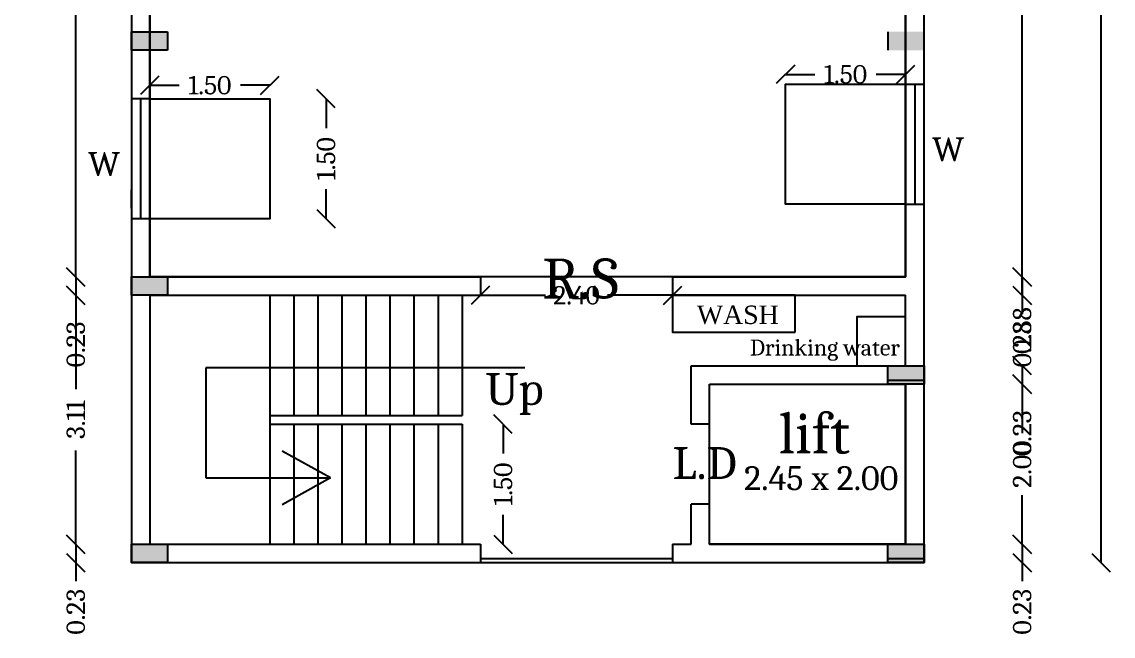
# Model space of a CAD drawing. Header units: metres. Extents: x 54 to 230, y 9 to 104.
# Drawn here: x 103.3 to 116.93, y 29.2 to 36.88 of the extents above; entities that cross this region are included whole.
import ezdxf

# ---------------------------------------------------------------- set-up
doc = ezdxf.new("R2010")
doc.units = ezdxf.units.M
doc.header["$MEASUREMENT"] = 0
for name, color, linetype in [('BLK_1_FLR_1_ROOM_2_LIGHT_VENTILATION_1', 2, 'Continuous'), ('BLK_1_FLR_1_ROOM_2_LIGHT_VENTILATION_11', 2, 'Continuous'), ('BLK_1_FLR_2_ EXIT_WIDTH_ STAIR', 7, 'Continuous'), ('BLK_1_FLR_2_BLT_UP_AREA', 18, 'Continuous'), ('BLK_1_FLR_2_DRINKING_WATER', 7, 'Continuous'), ('BLK_1_FLR_2_EXIT_WIDTH_DOOR', 2, 'Continuous'), ('BLK_1_FLR_2_LIFT_k', 7, 'Continuous'), ('BLK_1_FLR_2_REGULAR_ROOM', 7, 'Continuous'), ('BLK_1_FLR_2_WASH', 55, 'Continuous')]:
    doc.layers.add(name, color=color, linetype=linetype)
doc.styles.add('ANAND', font='times.ttf')
doc.styles.get("Standard").update_dxf_attribs({"font": 'Cambria.ttf'})
doc.dimstyles.get("Standard").update_dxf_attribs({"dimtxt": 0.23, "dimasz": 0.23, "dimexe": 0.18, "dimexo": 0.0625, "dimgap": 0.09, "dimtad": 0, "dimzin": 0, "dimdsep": 46, "dimtxsty": 'Standard', "dimblk": 'OBLIQUE', "dimcen": 0.09, "dimse1": 1, "dimse2": 1, "dimadec": 0, "dimazin": 0, "dimtfac": 1, "dimtofl": 0, "dimtmove": 0, "dimatfit": 3, "dimldrblk": 'OBLIQUE', "dimfxl": 0, "dimtolj": 1, "dimtzin": 0, "dimarcsym": 0})

# ---------------------------------------------------------------- blocks, each defined once
blk = doc.blocks.new('_Oblique')
at = {"color": 0, "linetype": 'ByBlock', "lineweight": -2}
blk.add_line((-0.5, -0.5), (0.5, 0.5), dxfattribs=at)
blk = doc.blocks.new('*D199')
at = {"color": 0, "lineweight": -2, "ltscale": 0.25}
for p, q in [((103.977, 60.434), (103.977, 47.55)), ((103.977, 33.694), (103.977, 46.578))]:
    blk.add_line(p, q, dxfattribs=at)
at = {"color": 0, "lineweight": -2, "ltscale": 0.25, "xscale": 0.23, "yscale": 0.23, "zscale": 0.23}
for p, rotation in [((103.977, 60.434), 90), ((103.977, 33.694), 270)]:
    blk.add_blockref('_Oblique', p, dxfattribs=dict(at, rotation=rotation))
at = {"color": 0, "lineweight": 25, "ltscale": 0.25, "insert": (103.977, 47.064), "char_height": 0.23, "attachment_point": 5, "rotation": 90}
blk.add_mtext('\\A1;26.74', dxfattribs=at)
blk = doc.blocks.new('*D200')
at = {"color": 0, "lineweight": -2, "ltscale": 0.25}
for p, q in [((103.977, 33.694), (103.977, 33.464)), ((103.977, 33.464), (103.977, 33.234))]:
    blk.add_line(p, q, dxfattribs=at)
at = {"color": 0, "lineweight": -2, "ltscale": 0.25, "xscale": 0.23, "yscale": 0.23, "zscale": 0.23}
for p, rotation in [((103.977, 33.694), 90), ((103.977, 33.464), 270)]:
    blk.add_blockref('_Oblique', p, dxfattribs=dict(at, rotation=rotation))
at = {"color": 0, "lineweight": 25, "ltscale": 0.25, "insert": (103.977, 32.85), "char_height": 0.23, "attachment_point": 5, "rotation": 90}
blk.add_mtext('\\A1;0.23', dxfattribs=at)
blk = doc.blocks.new('*D201')
at = {"color": 0, "lineweight": -2, "ltscale": 0.25}
for p, q in [((103.977, 33.464), (103.977, 32.292)), ((103.977, 30.354), (103.977, 31.526))]:
    blk.add_line(p, q, dxfattribs=at)
at = {"color": 0, "lineweight": -2, "ltscale": 0.25, "xscale": 0.23, "yscale": 0.23, "zscale": 0.23}
for p, rotation in [((103.977, 33.464), 90), ((103.977, 30.354), 270)]:
    blk.add_blockref('_Oblique', p, dxfattribs=dict(at, rotation=rotation))
at = {"color": 0, "lineweight": 25, "ltscale": 0.25, "insert": (103.977, 31.909), "char_height": 0.23, "attachment_point": 5, "rotation": 90}
blk.add_mtext('\\A1;3.11', dxfattribs=at)
blk = doc.blocks.new('*D202')
at = {"color": 0, "lineweight": -2, "ltscale": 0.25}
for p, q in [((103.977, 30.354), (103.977, 30.124)), ((103.977, 30.124), (103.977, 29.894))]:
    blk.add_line(p, q, dxfattribs=at)
at = {"color": 0, "lineweight": -2, "ltscale": 0.25, "xscale": 0.23, "yscale": 0.23, "zscale": 0.23}
for p, rotation in [((103.977, 30.354), 90), ((103.977, 30.124), 270)]:
    blk.add_blockref('_Oblique', p, dxfattribs=dict(at, rotation=rotation))
at = {"color": 0, "lineweight": 25, "ltscale": 0.25, "insert": (103.977, 29.51), "char_height": 0.23, "attachment_point": 5, "rotation": 90}
blk.add_mtext('\\A1;0.23', dxfattribs=at)
blk = doc.blocks.new('*D19')
at = {"color": 0, "lineweight": -2, "ltscale": 0.25}
for p, q in [((103.034, 67.024), (103.034, 49.054)), ((103.034, 30.124), (103.034, 48.094))]:
    blk.add_line(p, q, dxfattribs=at)
at = {"color": 0, "lineweight": -2, "ltscale": 0.25, "xscale": 0.23, "yscale": 0.23, "zscale": 0.23}
for p, rotation in [((103.034, 67.024), 90), ((103.034, 30.124), 270)]:
    blk.add_blockref('_Oblique', p, dxfattribs=dict(at, rotation=rotation))
at = {"color": 0, "lineweight": 25, "ltscale": 0.25, "insert": (103.034, 48.574), "char_height": 0.23, "attachment_point": 5, "rotation": 90}
blk.add_mtext('\\A1;36.90', dxfattribs=at)
blk = doc.blocks.new('*D210')
at = {"color": 0, "lineweight": -2, "ltscale": 0.25}
for p, q in [((115.797, 60.434), (115.797, 47.55)), ((115.797, 33.694), (115.797, 46.578))]:
    blk.add_line(p, q, dxfattribs=at)
at = {"color": 0, "lineweight": -2, "ltscale": 0.25, "xscale": 0.23, "yscale": 0.23, "zscale": 0.23}
for p, rotation in [((115.797, 60.434), 90), ((115.797, 33.694), 270)]:
    blk.add_blockref('_Oblique', p, dxfattribs=dict(at, rotation=rotation))
at = {"color": 0, "lineweight": 25, "ltscale": 0.25, "insert": (115.797, 47.064), "char_height": 0.23, "attachment_point": 5, "rotation": 90}
blk.add_mtext('\\A1;26.74', dxfattribs=at)
blk = doc.blocks.new('*D211')
at = {"color": 0, "lineweight": -2, "ltscale": 0.25}
for p, q in [((115.797, 33.694), (115.797, 33.464)), ((115.797, 33.464), (115.797, 33.234))]:
    blk.add_line(p, q, dxfattribs=at)
at = {"color": 0, "lineweight": -2, "ltscale": 0.25, "xscale": 0.23, "yscale": 0.23, "zscale": 0.23}
for p, rotation in [((115.797, 33.694), 90), ((115.797, 33.464), 270)]:
    blk.add_blockref('_Oblique', p, dxfattribs=dict(at, rotation=rotation))
at = {"color": 0, "lineweight": 25, "ltscale": 0.25, "insert": (115.797, 32.85), "char_height": 0.23, "attachment_point": 5, "rotation": 90}
blk.add_mtext('\\A1;0.23', dxfattribs=at)
blk = doc.blocks.new('*D212')
at = {"color": 0, "lineweight": -2, "ltscale": 0.25}
for p, q in [((115.797, 33.464), (115.797, 33.694)), ((115.797, 32.584), (115.797, 32.354))]:
    blk.add_line(p, q, dxfattribs=at)
at = {"color": 0, "lineweight": -2, "ltscale": 0.25, "xscale": 0.23, "yscale": 0.23, "zscale": 0.23}
for p, rotation in [((115.797, 33.464), 270), ((115.797, 32.584), 90)]:
    blk.add_blockref('_Oblique', p, dxfattribs=dict(at, rotation=rotation))
at = {"color": 0, "lineweight": 25, "ltscale": 0.25, "insert": (115.797, 33.024), "char_height": 0.23, "attachment_point": 5, "rotation": 90}
blk.add_mtext('\\A1;0.88', dxfattribs=at)
blk = doc.blocks.new('*D213')
at = {"color": 0, "lineweight": -2, "ltscale": 0.25}
for p, q in [((115.797, 32.584), (115.797, 32.354)), ((115.797, 32.354), (115.797, 32.124))]:
    blk.add_line(p, q, dxfattribs=at)
at = {"color": 0, "lineweight": -2, "ltscale": 0.25, "xscale": 0.23, "yscale": 0.23, "zscale": 0.23}
for p, rotation in [((115.797, 32.584), 90), ((115.797, 32.354), 270)]:
    blk.add_blockref('_Oblique', p, dxfattribs=dict(at, rotation=rotation))
at = {"color": 0, "lineweight": 25, "ltscale": 0.25, "insert": (115.797, 31.74), "char_height": 0.23, "attachment_point": 5, "rotation": 90}
blk.add_mtext('\\A1;0.23', dxfattribs=at)
blk = doc.blocks.new('*D214')
at = {"color": 0, "lineweight": -2, "ltscale": 0.25}
for p, q in [((115.797, 32.354), (115.797, 31.741)), ((115.797, 30.354), (115.797, 30.967))]:
    blk.add_line(p, q, dxfattribs=at)
at = {"color": 0, "lineweight": -2, "ltscale": 0.25, "xscale": 0.23, "yscale": 0.23, "zscale": 0.23}
for p, rotation in [((115.797, 32.354), 90), ((115.797, 30.354), 270)]:
    blk.add_blockref('_Oblique', p, dxfattribs=dict(at, rotation=rotation))
at = {"color": 0, "lineweight": 25, "ltscale": 0.25, "insert": (115.797, 31.354), "char_height": 0.23, "attachment_point": 5, "rotation": 90}
blk.add_mtext('\\A1;2.00', dxfattribs=at)
blk = doc.blocks.new('*D215')
at = {"color": 0, "lineweight": -2, "ltscale": 0.25}
for p, q in [((115.797, 30.354), (115.797, 30.124)), ((115.797, 30.124), (115.797, 29.894))]:
    blk.add_line(p, q, dxfattribs=at)
at = {"color": 0, "lineweight": -2, "ltscale": 0.25, "xscale": 0.23, "yscale": 0.23, "zscale": 0.23}
for p, rotation in [((115.797, 30.354), 90), ((115.797, 30.124), 270)]:
    blk.add_blockref('_Oblique', p, dxfattribs=dict(at, rotation=rotation))
at = {"color": 0, "lineweight": 25, "ltscale": 0.25, "insert": (115.797, 29.51), "char_height": 0.23, "attachment_point": 5, "rotation": 90}
blk.add_mtext('\\A1;0.23', dxfattribs=at)
blk = doc.blocks.new('*D20')
at = {"color": 0, "lineweight": -2, "ltscale": 0.25}
for p, q in [((116.783, 67.024), (116.783, 49.054)), ((116.783, 30.124), (116.783, 48.094))]:
    blk.add_line(p, q, dxfattribs=at)
at = {"color": 0, "lineweight": -2, "ltscale": 0.25, "xscale": 0.23, "yscale": 0.23, "zscale": 0.23}
for p, rotation in [((116.783, 67.024), 90), ((116.783, 30.124), 270)]:
    blk.add_blockref('_Oblique', p, dxfattribs=dict(at, rotation=rotation))
at = {"color": 0, "lineweight": 25, "ltscale": 0.25, "insert": (116.783, 48.574), "char_height": 0.23, "attachment_point": 5, "rotation": 90}
blk.add_mtext('\\A1;36.90', dxfattribs=at)
blk = doc.blocks.new('*D216')
at = {"color": 0, "lineweight": -2, "ltscale": 0.25}
for p, q in [((104.671, 28.925), (104.441, 28.925)), ((104.901, 28.925), (104.671, 28.925))]:
    blk.add_line(p, q, dxfattribs=at)
at = {"color": 0, "lineweight": -2, "ltscale": 0.25, "xscale": 0.23, "yscale": 0.23, "zscale": 0.23, "rotation": 180}
blk.add_blockref('_Oblique', (104.671, 28.925), dxfattribs=at)
at = {"color": 0, "lineweight": -2, "ltscale": 0.25, "xscale": 0.23, "yscale": 0.23, "zscale": 0.23}
blk.add_blockref('_Oblique', (104.901, 28.925), dxfattribs=at)
at = {"color": 0, "lineweight": 25, "ltscale": 0.25, "insert": (104.057, 28.925), "char_height": 0.23, "attachment_point": 5}
blk.add_mtext('\\A1;0.23', dxfattribs=at)
blk = doc.blocks.new('*D217')
at = {"color": 0, "lineweight": -2, "ltscale": 0.25}
for p, q in [((104.671, 28.925), (107.78, 28.925)), ((111.661, 28.925), (108.553, 28.925))]:
    blk.add_line(p, q, dxfattribs=at)
at = {"color": 0, "lineweight": -2, "ltscale": 0.25, "xscale": 0.23, "yscale": 0.23, "zscale": 0.23, "rotation": 180}
blk.add_blockref('_Oblique', (104.671, 28.925), dxfattribs=at)
at = {"color": 0, "lineweight": -2, "ltscale": 0.25, "xscale": 0.23, "yscale": 0.23, "zscale": 0.23}
blk.add_blockref('_Oblique', (111.661, 28.925), dxfattribs=at)
at = {"color": 0, "lineweight": 25, "ltscale": 0.25, "insert": (108.166, 28.925), "char_height": 0.23, "attachment_point": 5}
blk.add_mtext('\\A1;6.99', dxfattribs=at)
blk = doc.blocks.new('*D218')
at = {"color": 0, "lineweight": -2, "ltscale": 0.25}
for p, q in [((111.661, 28.925), (111.891, 28.925)), ((111.891, 28.925), (112.121, 28.925))]:
    blk.add_line(p, q, dxfattribs=at)
at = {"color": 0, "lineweight": -2, "ltscale": 0.25, "xscale": 0.23, "yscale": 0.23, "zscale": 0.23, "rotation": 180}
blk.add_blockref('_Oblique', (111.661, 28.925), dxfattribs=at)
at = {"color": 0, "lineweight": -2, "ltscale": 0.25, "xscale": 0.23, "yscale": 0.23, "zscale": 0.23}
blk.add_blockref('_Oblique', (111.891, 28.925), dxfattribs=at)
at = {"color": 0, "lineweight": 25, "ltscale": 0.25, "insert": (112.505, 28.925), "char_height": 0.23, "attachment_point": 5}
blk.add_mtext('\\A1;0.23', dxfattribs=at)
blk = doc.blocks.new('*D219')
at = {"color": 0, "lineweight": -2, "ltscale": 0.25}
for p, q in [((111.891, 28.925), (112.732, 28.925)), ((114.341, 28.925), (113.501, 28.925))]:
    blk.add_line(p, q, dxfattribs=at)
at = {"color": 0, "lineweight": -2, "ltscale": 0.25, "xscale": 0.23, "yscale": 0.23, "zscale": 0.23, "rotation": 180}
blk.add_blockref('_Oblique', (111.891, 28.925), dxfattribs=at)
at = {"color": 0, "lineweight": -2, "ltscale": 0.25, "xscale": 0.23, "yscale": 0.23, "zscale": 0.23}
blk.add_blockref('_Oblique', (114.341, 28.925), dxfattribs=at)
at = {"color": 0, "lineweight": 25, "ltscale": 0.25, "insert": (113.116, 28.925), "char_height": 0.23, "attachment_point": 5}
blk.add_mtext('\\A1;2.45', dxfattribs=at)
blk = doc.blocks.new('*D220')
at = {"color": 0, "lineweight": -2, "ltscale": 0.25}
for p, q in [((114.341, 28.925), (114.571, 28.925)), ((114.571, 28.925), (114.801, 28.925))]:
    blk.add_line(p, q, dxfattribs=at)
at = {"color": 0, "lineweight": -2, "ltscale": 0.25, "xscale": 0.23, "yscale": 0.23, "zscale": 0.23, "rotation": 180}
blk.add_blockref('_Oblique', (114.341, 28.925), dxfattribs=at)
at = {"color": 0, "lineweight": -2, "ltscale": 0.25, "xscale": 0.23, "yscale": 0.23, "zscale": 0.23}
blk.add_blockref('_Oblique', (114.571, 28.925), dxfattribs=at)
at = {"color": 0, "lineweight": 25, "ltscale": 0.25, "insert": (115.185, 28.925), "char_height": 0.23, "attachment_point": 5}
blk.add_mtext('\\A1;0.23', dxfattribs=at)
blk = doc.blocks.new('*D221')
at = {"color": 0, "lineweight": -2, "ltscale": 0.25}
for p, q in [((104.671, 28.122), (109.232, 28.122)), ((114.571, 28.122), (110.011, 28.122))]:
    blk.add_line(p, q, dxfattribs=at)
at = {"color": 0, "lineweight": -2, "ltscale": 0.25, "xscale": 0.23, "yscale": 0.23, "zscale": 0.23, "rotation": 180}
blk.add_blockref('_Oblique', (104.671, 28.122), dxfattribs=at)
at = {"color": 0, "lineweight": -2, "ltscale": 0.25, "xscale": 0.23, "yscale": 0.23, "zscale": 0.23}
blk.add_blockref('_Oblique', (114.571, 28.122), dxfattribs=at)
at = {"color": 0, "lineweight": 25, "ltscale": 0.25, "insert": (109.621, 28.122), "char_height": 0.23, "attachment_point": 5}
blk.add_mtext('\\A1;9.90', dxfattribs=at)
blk = doc.blocks.new('*D115')
at = {"layer": 'BLK_1_FLR_1_ROOM_2_LIGHT_VENTILATION_1', "color": 0, "lineweight": -2, "ltscale": 0.25}
for p, q in [((104.901, 36.089), (105.269, 36.089)), ((106.401, 36.089), (106.034, 36.089))]:
    blk.add_line(p, q, dxfattribs=at)
at = {"layer": 'BLK_1_FLR_1_ROOM_2_LIGHT_VENTILATION_1', "color": 0, "lineweight": -2, "ltscale": 0.25, "xscale": 0.23, "yscale": 0.23, "zscale": 0.23, "rotation": 180}
blk.add_blockref('_Oblique', (104.901, 36.089), dxfattribs=at)
at = {"layer": 'BLK_1_FLR_1_ROOM_2_LIGHT_VENTILATION_1', "color": 0, "lineweight": -2, "ltscale": 0.25, "xscale": 0.23, "yscale": 0.23, "zscale": 0.23}
blk.add_blockref('_Oblique', (106.401, 36.089), dxfattribs=at)
at = {"layer": 'BLK_1_FLR_1_ROOM_2_LIGHT_VENTILATION_1', "color": 0, "lineweight": 25, "ltscale": 0.25, "insert": (105.651, 36.089), "char_height": 0.23, "attachment_point": 5}
blk.add_mtext('\\A1;1.50', dxfattribs=at)
blk = doc.blocks.new('*D116')
at = {"layer": 'BLK_1_FLR_1_ROOM_2_LIGHT_VENTILATION_1', "color": 0, "lineweight": -2, "ltscale": 0.25}
for p, q in [((107.103, 35.921), (107.103, 35.554)), ((107.103, 34.421), (107.103, 34.789))]:
    blk.add_line(p, q, dxfattribs=at)
at = {"layer": 'BLK_1_FLR_1_ROOM_2_LIGHT_VENTILATION_1', "color": 0, "lineweight": -2, "ltscale": 0.25, "xscale": 0.23, "yscale": 0.23, "zscale": 0.23}
for p, rotation in [((107.103, 35.921), 90), ((107.103, 34.421), 270)]:
    blk.add_blockref('_Oblique', p, dxfattribs=dict(at, rotation=rotation))
at = {"layer": 'BLK_1_FLR_1_ROOM_2_LIGHT_VENTILATION_1', "color": 0, "lineweight": 25, "ltscale": 0.25, "insert": (107.103, 35.171), "char_height": 0.23, "attachment_point": 5, "rotation": 90}
blk.add_mtext('\\A1;1.50', dxfattribs=at)
blk = doc.blocks.new('*D152')
at = {"layer": 'BLK_1_FLR_1_ROOM_2_LIGHT_VENTILATION_11', "color": 0, "lineweight": -2, "ltscale": 0.25}
for p, q in [((112.841, 36.225), (113.209, 36.225)), ((114.341, 36.225), (113.974, 36.225))]:
    blk.add_line(p, q, dxfattribs=at)
at = {"layer": 'BLK_1_FLR_1_ROOM_2_LIGHT_VENTILATION_11', "color": 0, "lineweight": -2, "ltscale": 0.25, "xscale": 0.23, "yscale": 0.23, "zscale": 0.23, "rotation": 180}
blk.add_blockref('_Oblique', (112.841, 36.225), dxfattribs=at)
at = {"layer": 'BLK_1_FLR_1_ROOM_2_LIGHT_VENTILATION_11', "color": 0, "lineweight": -2, "ltscale": 0.25, "xscale": 0.23, "yscale": 0.23, "zscale": 0.23}
blk.add_blockref('_Oblique', (114.341, 36.225), dxfattribs=at)
at = {"layer": 'BLK_1_FLR_1_ROOM_2_LIGHT_VENTILATION_11', "color": 0, "lineweight": 25, "ltscale": 0.25, "insert": (113.591, 36.225), "char_height": 0.23, "attachment_point": 5}
blk.add_mtext('\\A1;1.50', dxfattribs=at)
blk = doc.blocks.new('*D14')
at = {"layer": 'BLK_1_FLR_2_EXIT_WIDTH_DOOR', "color": 0, "lineweight": -2, "ltscale": 0.25}
for p, q in [((109.031, 33.464), (109.845, 33.464)), ((111.431, 33.464), (110.618, 33.464))]:
    blk.add_line(p, q, dxfattribs=at)
at = {"layer": 'BLK_1_FLR_2_EXIT_WIDTH_DOOR', "color": 0, "lineweight": -2, "ltscale": 0.25, "xscale": 0.23, "yscale": 0.23, "zscale": 0.23, "rotation": 180}
blk.add_blockref('_Oblique', (109.031, 33.464), dxfattribs=at)
at = {"layer": 'BLK_1_FLR_2_EXIT_WIDTH_DOOR', "color": 0, "lineweight": -2, "ltscale": 0.25, "xscale": 0.23, "yscale": 0.23, "zscale": 0.23}
blk.add_blockref('_Oblique', (111.431, 33.464), dxfattribs=at)
at = {"layer": 'BLK_1_FLR_2_EXIT_WIDTH_DOOR', "color": 0, "lineweight": 25, "ltscale": 0.25, "insert": (110.231, 33.464), "char_height": 0.23, "attachment_point": 5}
blk.add_mtext('\\A1;2.40', dxfattribs=at)
blk = doc.blocks.new('*D250')
at = {"layer": 'BLK_1_FLR_2_ EXIT_WIDTH_ STAIR', "color": 0, "lineweight": -2}
for p, q in [((109.314, 31.854), (109.314, 31.487)), ((109.314, 30.354), (109.314, 30.721))]:
    blk.add_line(p, q, dxfattribs=at)
at = {"layer": 'BLK_1_FLR_2_ EXIT_WIDTH_ STAIR', "color": 0, "lineweight": -2, "xscale": 0.23, "yscale": 0.23, "zscale": 0.23}
for p, rotation in [((109.314, 31.854), 90), ((109.314, 30.354), 270)]:
    blk.add_blockref('_Oblique', p, dxfattribs=dict(at, rotation=rotation))
at = {"layer": 'BLK_1_FLR_2_ EXIT_WIDTH_ STAIR', "color": 0, "insert": (109.314, 31.104), "char_height": 0.23, "attachment_point": 5, "rotation": 90}
blk.add_mtext('\\A1;1.50', dxfattribs=at)

msp = doc.modelspace()

# ---------------------------------------------------------------- hatches: boundary and pattern name
h = msp.add_hatch()
h.set_pattern_fill('ANSI33', color=0)
h.set_pattern_definition([(45, (16.27238, -3e-14), (-0.1767767, 0.1767767), []), (45, (16.44916, -3e-14), (-0.1767767, 0.1767767), [0.125, -0.0625])])
h.paths.add_polyline_path([(114.571, 63.166), (114.341, 63.166), (114.341, 62.556), (114.571, 62.556)])
h.paths.add_polyline_path([(111.675, 33.063), (112.792, 33.063), (112.792, 33.415), (111.675, 33.415)], flags=9)
h.paths.add_polyline_path([(106.911, 62.802), (108.736, 62.802), (108.736, 63.155), (106.911, 63.155)], flags=9)
h.paths.add_polyline_path([(110.97, 66.55), (110.97, 65.433), (111.323, 65.433), (111.323, 66.55)], flags=9)
h.paths.add_polyline_path([(112.133, 32.58), (114.193, 32.58), (114.193, 32.988), (112.133, 32.988)], flags=9)
h.paths.add_polyline_path([(106.985, 61.43), (108.467, 61.43), (108.467, 61.734), (106.985, 61.734)], flags=9)
h.paths.add_polyline_path([(107.084, 61.833), (108.598, 61.833), (108.598, 62.305), (107.084, 62.305)], flags=9)
h.paths.add_polyline_path([(105.122, 61.998), (106.473, 61.998), (106.473, 62.302), (105.122, 62.302)], flags=9)
h.paths.add_polyline_path([(105.224, 62.404), (106.127, 62.404), (106.127, 62.859), (105.224, 62.859)], flags=9)
h.paths.add_polyline_path([(106.196, 60.812), (107.14, 60.812), (107.14, 61.427), (106.196, 61.427)], flags=9)
h.paths.add_polyline_path([(108.596, 60.878), (109.54, 60.878), (109.54, 61.493), (108.596, 61.493)], flags=9)
h.paths.add_polyline_path([(111.182, 62.686), (112.126, 62.686), (112.126, 63.301), (111.182, 63.301)], flags=9)
h.paths.add_polyline_path([(111.096, 60.873), (112.04, 60.873), (112.04, 61.488), (111.096, 61.488)], flags=9)
h.paths.add_polyline_path([(109.892, 60.257), (111.152, 60.257), (111.152, 61.015), (109.892, 61.015)], flags=9)
h.paths.add_polyline_path([(109.731, 33.688), (110.965, 33.688), (110.965, 34.447), (109.731, 34.447)], flags=9)
h.paths.add_polyline_path([(108.965, 31.84), (109.94, 31.84), (109.94, 32.619), (108.965, 32.619)], flags=9)
h.paths.add_polyline_path([(111.332, 31.069), (112.362, 31.069), (112.362, 31.662), (111.332, 31.662)], flags=9)
h.paths.add_polyline_path([(112.247, 30.948), (114.476, 30.948), (114.476, 31.419), (112.247, 31.419)], flags=9)
h.paths.add_polyline_path([(112.626, 31.351), (113.776, 31.351), (113.776, 32.139), (112.626, 32.139)], flags=9)
h.paths.add_polyline_path([(113.365, 64.739), (114.056, 64.739), (114.056, 65.189), (113.365, 65.189)], flags=9)
h.paths.add_polyline_path([(112.116, 65.342), (114.148, 65.342), (114.148, 65.814), (112.116, 65.814)], flags=9)
h.paths.add_polyline_path([(112.496, 65.945), (113.235, 65.945), (113.235, 66.268), (112.496, 66.268)], flags=9)
h.paths.add_polyline_path([(107.076, 48.377), (113.216, 48.377), (113.216, 49.388), (107.076, 49.388)], flags=9)
h.paths.add_polyline_path([(107.137, 47.567), (111.328, 47.567), (111.328, 48.353), (107.137, 48.353)], flags=9)
at = {"lineweight": 25, "ltscale": 0.25}
h = msp.add_hatch(color=0, dxfattribs=at)
h.dxf.hatch_style = 1
h.paths.add_polyline_path([(105.121, 36.527), (105.121, 36.757), (104.671, 36.757), (104.671, 36.527)])
h = msp.add_hatch(color=0, dxfattribs=at)
h.dxf.hatch_style = 1
h.paths.add_polyline_path([(114.121, 36.527), (114.121, 36.757), (114.571, 36.757), (114.571, 36.527)])
h = msp.add_hatch(color=0, dxfattribs=at)
h.dxf.hatch_style = 1
h.paths.add_polyline_path([(114.121, 36.527), (114.121, 36.757), (114.571, 36.757), (114.571, 36.527)])
h = msp.add_hatch(color=0, dxfattribs=at)
h.dxf.hatch_style = 1
h.paths.add_polyline_path([(105.121, 33.464), (105.121, 33.694), (104.671, 33.694), (104.671, 33.464)])
h = msp.add_hatch(color=0, dxfattribs=at)
h.dxf.hatch_style = 1
h.paths.add_polyline_path([(114.571, 32.354), (114.571, 32.584), (114.121, 32.584), (114.121, 32.354)])
h = msp.add_hatch(color=0, dxfattribs=at)
h.dxf.hatch_style = 1
h.paths.add_polyline_path([(105.121, 30.124), (105.121, 30.354), (104.671, 30.354), (104.671, 30.124)])
h = msp.add_hatch(color=0, dxfattribs=at)
h.dxf.hatch_style = 1
h.paths.add_polyline_path([(114.571, 30.124), (114.571, 30.354), (114.121, 30.354), (114.121, 30.124)])
h = msp.add_hatch(color=0, dxfattribs=at)
h.dxf.hatch_style = 1
h.paths.add_polyline_path([(114.571, 30.124), (114.571, 30.354), (114.121, 30.354), (114.121, 30.124)])

# ---------------------------------------------------------------- linework, layer by layer
at = {"color": 0, "lineweight": 25, "ltscale": 0.25}
for p, q in [((104.671, 67.024), (104.671, 30.124)), ((114.571, 30.124), (114.571, 67.024)), ((104.901, 60.434), (104.901, 34.784)), ((114.341, 34.784), (114.341, 60.434)), ((104.671, 36.757), (105.121, 36.757)), ((104.671, 36.527), (104.671, 36.757)), ((105.121, 36.757), (105.121, 36.527)), ((114.121, 36.757), (114.121, 36.527)), ((114.121, 36.757), (114.121, 36.527)), ((105.121, 36.527), (104.671, 36.527)), ((114.341, 36.104), (114.571, 36.104)), ((114.456, 36.104), (114.456, 34.604)), ((104.901, 35.921), (104.671, 35.921)), ((104.786, 35.921), (104.786, 34.421)), ((104.901, 34.922), (104.901, 33.694)), ((104.671, 34.554), (104.671, 34.784)), ((104.671, 34.554), (104.671, 34.784)), ((104.671, 34.554), (104.671, 34.784)), ((104.671, 34.554), (104.671, 34.784)), ((114.341, 33.694), (114.341, 34.784)), ((114.341, 34.604), (114.571, 34.604)), ((104.901, 34.421), (104.671, 34.421)), ((104.671, 33.694), (105.121, 33.694)), ((104.671, 33.464), (104.671, 33.694)), ((104.901, 33.694), (109.031, 33.694)), ((105.121, 33.694), (105.121, 33.464)), ((109.031, 33.694), (109.031, 33.464)), ((111.431, 33.694), (114.341, 33.694)), ((111.431, 33.694), (111.431, 33.464)), ((105.121, 33.464), (104.671, 33.464)), ((104.901, 33.464), (109.031, 33.464)), ((104.901, 33.464), (104.901, 30.354)), ((106.401, 33.464), (106.401, 30.354)), ((106.701, 33.464), (106.701, 31.964)), ((107.001, 33.464), (107.001, 31.964)), ((107.301, 33.464), (107.301, 31.964)), ((107.601, 33.464), (107.601, 31.964)), ((107.901, 33.464), (107.901, 31.964)), ((108.201, 33.464), (108.201, 31.964)), ((108.501, 33.464), (108.501, 31.964)), ((108.801, 33.464), (108.801, 31.964)), ((111.431, 33.464), (114.341, 33.464)), ((114.341, 32.584), (114.341, 33.464)), ((111.661, 32.584), (114.341, 32.584)), ((111.661, 31.854), (111.661, 32.584)), ((114.121, 32.584), (114.571, 32.584)), ((114.121, 32.354), (114.121, 32.584)), ((114.571, 32.584), (114.571, 32.354)), ((109.587, 32.558), (105.601, 32.558)), ((105.601, 32.558), (105.601, 31.183)), ((111.891, 32.354), (114.341, 32.354)), ((111.891, 31.854), (111.891, 32.354)), ((114.121, 32.404), (114.571, 32.404)), ((114.571, 32.354), (114.121, 32.354)), ((114.341, 30.354), (114.341, 32.354)), ((106.401, 31.964), (108.801, 31.964)), ((106.401, 31.854), (108.801, 31.854)), ((106.701, 31.854), (106.701, 30.354)), ((107.001, 31.854), (107.001, 30.354)), ((107.301, 31.854), (107.301, 30.354)), ((107.601, 31.854), (107.601, 30.354)), ((107.901, 31.854), (107.901, 30.354)), ((108.201, 31.854), (108.201, 30.354)), ((108.501, 31.854), (108.501, 30.354)), ((108.801, 31.854), (108.801, 30.354)), ((111.891, 31.854), (111.661, 31.854)), ((107.16, 31.183), (106.556, 31.518)), ((105.601, 31.183), (107.16, 31.183)), ((107.16, 31.183), (106.556, 30.848)), ((111.661, 30.354), (111.661, 30.854)), ((111.891, 30.854), (111.661, 30.854)), ((111.891, 30.354), (111.891, 30.854)), ((104.671, 30.354), (109.031, 30.354)), ((104.671, 30.354), (105.121, 30.354)), ((104.671, 30.124), (104.671, 30.354)), ((105.121, 30.354), (105.121, 30.124)), ((109.031, 30.354), (109.031, 30.124)), ((111.431, 30.354), (111.661, 30.354)), ((111.431, 30.354), (111.431, 30.124)), ((111.891, 30.354), (114.341, 30.354)), ((114.121, 30.354), (114.571, 30.354)), ((114.121, 30.124), (114.121, 30.354)), ((114.121, 30.354), (114.571, 30.354)), ((114.121, 30.124), (114.121, 30.354)), ((114.571, 30.354), (114.571, 30.124)), ((114.571, 30.354), (114.571, 30.124)), ((104.671, 30.124), (114.571, 30.124)), ((104.671, 30.124), (114.571, 30.124)), ((105.121, 30.124), (104.671, 30.124)), ((109.031, 30.174), (111.431, 30.174)), ((114.121, 30.174), (114.571, 30.174)), ((114.121, 30.174), (114.571, 30.174)), ((114.571, 30.124), (114.121, 30.124)), ((114.571, 30.124), (114.121, 30.124))]:
    msp.add_line(p, q, dxfattribs=at)
at = {"layer": 'BLK_1_FLR_1_ROOM_2_LIGHT_VENTILATION_1', "lineweight": 25, "ltscale": 0.25}
msp.add_lwpolyline([(104.901, 35.921), (106.401, 35.921), (106.401, 34.421), (104.901, 34.421)], close=True, dxfattribs=at)
at = {"layer": 'BLK_1_FLR_1_ROOM_2_LIGHT_VENTILATION_11', "lineweight": 25, "ltscale": 0.25}
msp.add_lwpolyline([(114.341, 34.604), (112.841, 34.604), (112.841, 36.104), (114.341, 36.104)], close=True, dxfattribs=at)
at = {"layer": 'BLK_1_FLR_2_BLT_UP_AREA', "color": 18, "lineweight": 25, "ltscale": 0.25}
msp.add_lwpolyline([(114.571, 67.024), (104.671, 67.024), (104.671, 30.124), (114.571, 30.124), (114.571, 40.224)], close=True, dxfattribs=at)
at = {"layer": 'BLK_1_FLR_2_DRINKING_WATER', "lineweight": 25, "ltscale": 0.25}
msp.add_lwpolyline([(114.341, 32.584), (114.341, 33.194), (113.731, 33.194), (113.731, 32.584)], close=True, dxfattribs=at)
at = {"layer": 'BLK_1_FLR_2_LIFT_k', "color": 30, "lineweight": 25, "ltscale": 0.25}
msp.add_lwpolyline([(111.891, 32.354), (114.341, 32.354), (114.341, 30.354), (111.891, 30.354)], close=True, dxfattribs=at)
at = {"layer": 'BLK_1_FLR_2_REGULAR_ROOM', "lineweight": 25, "ltscale": 0.25}
msp.add_lwpolyline([(104.901, 60.434), (114.341, 60.434), (114.341, 33.694), (104.901, 33.694)], close=True, dxfattribs=at)
at = {"layer": 'BLK_1_FLR_2_WASH', "color": 55}
msp.add_lwpolyline([(112.961, 33.004), (112.961, 33.464), (111.431, 33.464), (111.431, 33.004)], close=True, dxfattribs=at)

# ---------------------------------------------------------------- texts
at = {"color": 0}
for s, height, p in [('W', 0.3, (114.672, 35.137)), ('W', 0.3, (104.13, 34.954)), ('R.S', 0.5, (109.804, 33.424)), ('Drinking water', 0.2, (112.397, 32.712)), ('Up', 0.4, (109.095, 32.094)), ('lift', 0.5, (112.757, 31.488)), ('L.D', 0.4, (111.431, 31.168)), ('2.45 x 2.00', 0.3, (112.325, 31.03))]:
    msp.add_text(s, height=height, dxfattribs=at).set_placement(p)
at = {"style": 'ANAND'}
msp.add_text('WASH', height=0.23, dxfattribs=at).set_placement((111.734, 33.106))

# ---------------------------------------------------------------- dimensions: what is measured, and where the dimension line sits
at = {"lineweight": 25, "ltscale": 0.25}
for base, p1, p2, picture, middle in [((103.034, 30.124), (104.671, 67.024), (104.671, 30.124), '*D19', (103.034, 48.574)), ((116.783, 30.124), (114.571, 67.024), (114.571, 30.124), '*D20', (116.783, 48.574)), ((103.977, 33.694), (104.901, 60.434), (104.901, 33.694), '*D199', (103.977, 47.064)), ((115.797, 33.694), (114.341, 60.434), (114.341, 33.694), '*D210', (115.797, 47.064)), ((103.977, 33.464), (104.901, 33.694), (104.901, 33.464), '*D200', (103.977, 32.85)), ((115.797, 33.464), (114.341, 33.694), (114.341, 33.464), '*D211', (115.797, 32.85)), ((115.797, 32.584), (114.341, 33.464), (114.341, 32.584), '*D212', (115.797, 33.024)), ((103.977, 30.354), (104.901, 33.464), (104.896, 30.354), '*D201', (103.977, 31.909)), ((115.797, 32.354), (114.341, 32.584), (114.341, 32.354), '*D213', (115.797, 31.74)), ((115.797, 30.354), (114.341, 32.354), (114.571, 30.354), '*D214', (115.797, 31.354)), ((103.977, 30.124), (104.896, 30.354), (104.671, 30.124), '*D202', (103.977, 29.51)), ((115.797, 30.124), (114.571, 30.354), (114.571, 30.124), '*D215', (115.797, 29.51))]:
    dim = msp.add_linear_dim(base=base, p1=p1, p2=p2, angle=90, dimstyle='Standard', dxfattribs=at)
    dim.commit()
    dim.dimension.update_dxf_attribs({"geometry": picture, "text_midpoint": middle})
for base, p1, p2, picture, middle in [((104.671, 28.925), (104.901, 30.354), (104.671, 30.354), '*D216', (104.057, 28.925)), ((111.661, 28.925), (104.671, 30.354), (111.661, 30.354), '*D217', (108.166, 28.925)), ((111.891, 28.925), (111.661, 30.354), (111.891, 30.354), '*D218', (112.505, 28.925)), ((114.341, 28.925), (111.891, 30.354), (114.341, 30.354), '*D219', (113.116, 28.925)), ((114.571, 28.925), (114.341, 30.354), (114.571, 30.124), '*D220', (115.185, 28.925)), ((114.571, 28.122), (104.671, 30.124), (114.571, 30.124), '*D221', (109.621, 28.122))]:
    dim = msp.add_linear_dim(base=base, p1=p1, p2=p2, dimstyle='Standard', dxfattribs=at)
    dim.commit()
    dim.dimension.update_dxf_attribs({"geometry": picture, "text_midpoint": middle})
at = {"layer": 'BLK_1_FLR_1_ROOM_2_LIGHT_VENTILATION_1', "color": 232, "lineweight": 25, "ltscale": 0.25}
dim = msp.add_linear_dim(base=(106.401, 36.089), p1=(104.901, 35.921), p2=(106.401, 35.921), dimstyle='Standard', dxfattribs=at)
dim.commit()
dim.dimension.update_dxf_attribs({"geometry": '*D115', "text_midpoint": (105.651, 36.089)})
dim = msp.add_linear_dim(base=(107.103, 34.421), p1=(106.401, 35.921), p2=(106.401, 34.421), angle=90, dimstyle='Standard', dxfattribs=at)
dim.commit()
dim.dimension.update_dxf_attribs({"geometry": '*D116', "text_midpoint": (107.103, 35.171)})
at = {"layer": 'BLK_1_FLR_1_ROOM_2_LIGHT_VENTILATION_11', "color": 232, "lineweight": 25, "ltscale": 0.25}
dim = msp.add_linear_dim(base=(114.341, 36.225), p1=(112.841, 36.104), p2=(114.341, 36.104), dimstyle='Standard', dxfattribs=at)
dim.commit()
dim.dimension.update_dxf_attribs({"geometry": '*D152', "text_midpoint": (113.591, 36.225)})
at = {"layer": 'BLK_1_FLR_2_ EXIT_WIDTH_ STAIR', "color": 1}
dim = msp.add_linear_dim(base=(109.314, 30.354), p1=(108.801, 31.854), p2=(108.801, 30.354), angle=90, dimstyle='Standard', override={"dimfxl": 3, "dimfxlon": 1, "dimarcsym": 1}, dxfattribs=at)
dim.commit()
dim.dimension.update_dxf_attribs({"geometry": '*D250', "text_midpoint": (109.314, 31.104)})
at = {"layer": 'BLK_1_FLR_2_EXIT_WIDTH_DOOR', "color": 2, "lineweight": 25, "ltscale": 0.25}
dim = msp.add_linear_dim(base=(111.431, 33.464), p1=(109.031, 33.033), p2=(111.431, 33.033), dimstyle='Standard', dxfattribs=at)
dim.commit()
dim.dimension.update_dxf_attribs({"geometry": '*D14', "text_midpoint": (110.231, 33.464)})

doc.saveas('drawing.dxf')
